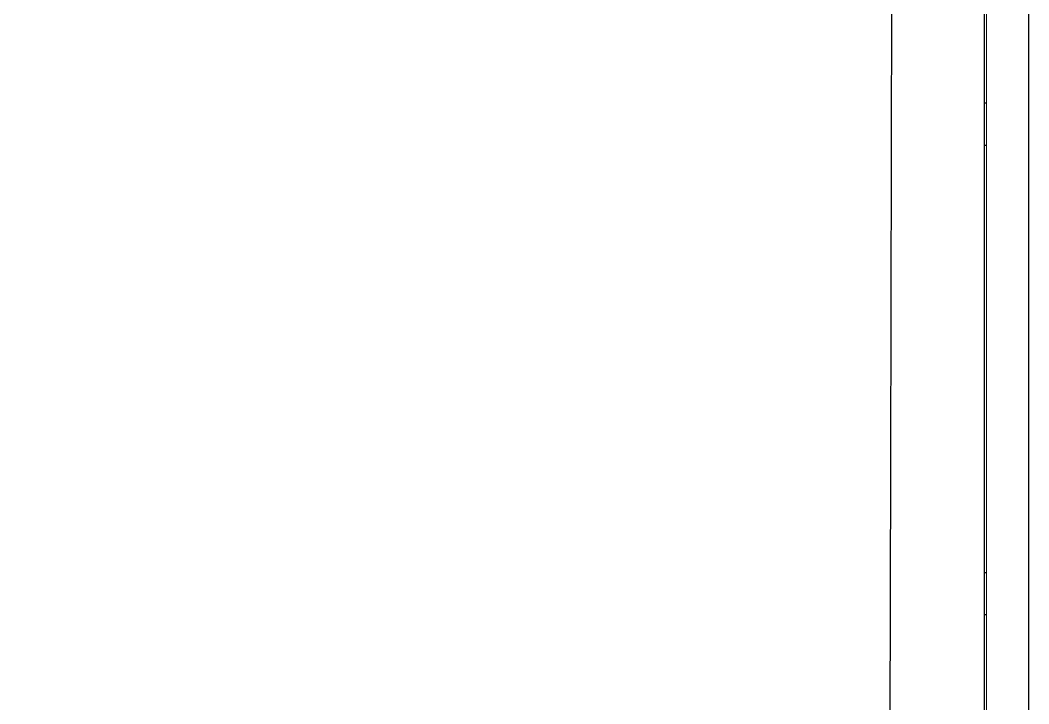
# Model space of a CAD drawing. Header units: millimetres. Extents: x 3914 to 443608, y -156176 to 78197.
# Drawn here: x 132911.4 to 133387, y -137858.4 to -137536.1 of the extents above; entities that cross this region are included whole.
import ezdxf

# ---------------------------------------------------------------- set-up
doc = ezdxf.new("R2010")
doc.units = ezdxf.units.MM
doc.layers.add('A-FLOR', color=7, linetype='Continuous', lineweight=9)
doc.layers.add('A-GENM-3', color=7, linetype='Continuous', lineweight=5)

# ---------------------------------------------------------------- blocks, each defined once
blk = doc.blocks.new('Рисунок_горы - Рисунок_горы-31934381-Объем проектирования 1 этажа')
at = {"layer": 'A-GENM-3'}
blk.add_line((107109, 10341.4), (107109, 6202.65), dxfattribs=at)
blk.add_open_spline([(107109, 8222.65), (107109, 8222.65), (107109, 8266.99), (107109, 8298.07), (107109, 8323.36)], degree=3, knots=[0.82222222, 0.82222222, 0.82222222, 0.82222222, 0.82222223, 0.83345188, 0.83345188, 0.83345188, 0.83345188], dxfattribs=at)
blk.add_open_spline([(107109, 8323.36), (107109, 8298.07), (107109, 8266.99), (107109, 8222.65)], degree=3, dxfattribs=at)

msp = doc.modelspace()

# ---------------------------------------------------------------- linework, layer by layer
for p, q in [((133387, -145962.74), (133387, -135512.74)), ((133366, -137395.11), (133366, -138376.26)), ((133366, -137575.11), (133367, -137575.11)), ((133367, -137595.11), (133366, -137595.11)), ((133366, -137796.49), (133367, -137796.49)), ((133367, -137816.49), (133366, -137816.49))]:
    msp.add_line(p, q)
at = {"flags": 128}
msp.add_lwpolyline([(133302.6, -145962.74), (133303.25, -145687.2), (133303.26, -145683.98), (133308.42, -143485.13), (133308.97, -143252.58), (133302.93, -143252.57), (133303.86, -142855.8), (133309.9, -142855.81), (133309.91, -142851.63), (133315.06, -140654.6), (133309.03, -140654.58), (133310.13, -140187.74), (133316.16, -140187.76), (133321.89, -137745.12), (133323.42, -137094.49), (133323.42, -137093.58), (133317.39, -137093.56), (133320.31, -135849.65), (127848.36, -135836.81), (127836.15, -141036.29), (127816.15, -141036.25), (127805.22, -145694.73), (128065.22, -145695.34), (128064.4, -146045.34)], dxfattribs=at)
at = {"layer": 'A-FLOR'}
msp.add_line((133367, -135732.74), (133367, -145942.74), dxfattribs=at)

# ---------------------------------------------------------------- block references
msp.add_blockref('Рисунок_горы - Рисунок_горы-31934381-Объем проектирования 1 этажа', (26257, -146112.74))

doc.saveas('drawing.dxf')
